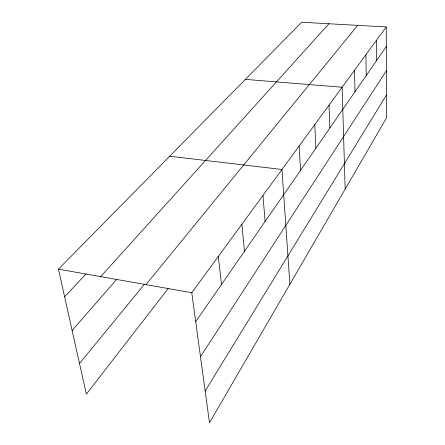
<?xml version="1.0" encoding="UTF-8"?>
<svg xmlns="http://www.w3.org/2000/svg" width="445" height="445" viewBox="0 0 445 445"><rect width="100%" height="100%" fill="white"/><g stroke="black" fill="none" stroke-linecap="round" stroke-linejoin="round"><path stroke-width="0.67" d="M205.162 390.994L386.477 94.963M200.484 356.662L386.394 70.744M195.717 321.657L386.31 46.547M386.243 26.939L386.555 117.825L209.489 422.75L191.778 292.738L386.243 26.939L301.677 22.25L58.445 269.158L86.347 394.164L168.438 288.249M145.982 284.639L357.68 25.354M79.505 363.509L144.547 284.138M72.129 330.457L116.718 279.327M100.687 276.629L328.933 23.763M64.625 296.848L85.802 274.109M245.395 79.377L342.122 87.237L345.17 189.097M169.69 156.228L281.952 169.484L289.89 284.288M58.445 269.158L191.778 292.738M218.289 256.504L221.51 284.422M241.863 224.28L244.5 251.247M262.962 195.444L265.109 221.493M299.14 145.993L300.542 170.346M314.771 124.628L315.883 148.207M329.039 105.126L329.912 127.96M354.515 70.304L354.993 91.753M365.924 54.707L366.246 75.511M376.47 40.295L376.654 60.487"/></g></svg>
